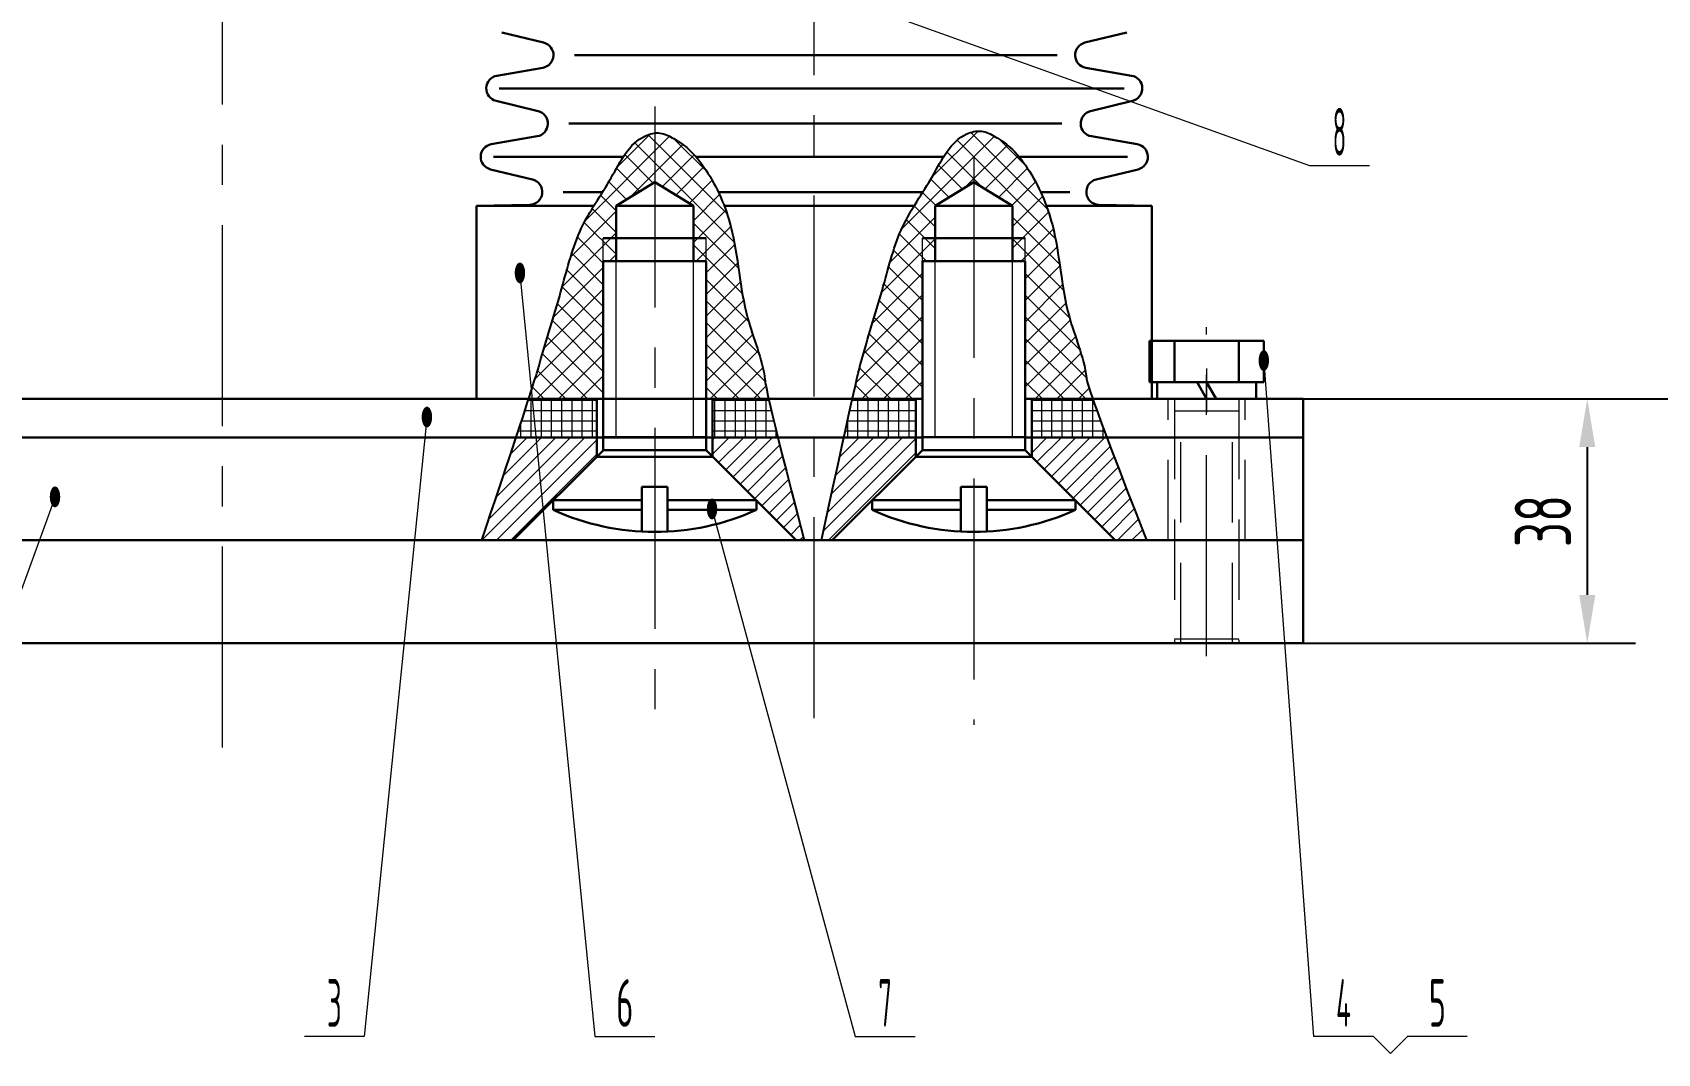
# Model space of a CAD drawing. Header units: millimetres. Extents: x -1381 to -331, y 0 to 742.
# Drawn here: x -1048.4 to -795.7, y 276.2 to 435 of the extents above; entities that cross this region are included whole.
import ezdxf
from ezdxf.enums import TextEntityAlignment as Align

# ---------------------------------------------------------------- set-up
doc = ezdxf.new("R2010")
doc.units = ezdxf.units.MM
doc.header["$LTSCALE"] = 25
doc.linetypes.add('F', pattern=[0.75, 0.5, -0.25])
doc.linetypes.add('G', pattern=[2, 1.25, -0.25, 0.25, -0.25])
doc.layers.get('0').update_dxf_attribs({"lineweight": 30})
doc.layers.get('Defpoints').update_dxf_attribs({"lineweight": 30})
for name, color, linetype, lineweight in [('01', 7, 'Continuous', 30), ('02', 1, 'Continuous', 13), ('04', 2, 'F', 13), ('05', 4, 'G', 13), ('08', 1, 'Continuous', 13), ('11', 3, 'Continuous', 13)]:
    doc.layers.add(name, color=color, linetype=linetype, lineweight=lineweight)
doc.layers.add('02C', color=3, linetype='Continuous')
doc.styles.get("Standard").update_dxf_attribs({"font": 'isocp', "width": 0.707, "bigfont": 'intecad.shx'})
doc.dimstyles.new('INTE', dxfattribs={"dimscale": 2.5, "dimtxt": 3.5, "dimasz": 3, "dimexe": 3, "dimexo": 0, "dimgap": 1, "dimtad": 1, "dimdec": 1, "dimdsep": 46, "dimtxsty": 'Standard', "dimcen": 0, "dimclrd": 1, "dimclre": 1, "dimclrt": 3, "dimaunit": 1, "dimadec": 0, "dimazin": 0, "dimtfac": 1, "dimtdec": 1, "dimtmove": 0, "dimatfit": 0, "dimfxl": 0, "dimarcsym": 0})
pattern_1 = [(45, (-2021.7706, -134.9214), (-1.683798, 1.683798), []), (135, (-2021.7706, -134.9214), (-1.683798, -1.683798), [])]
pattern_2 = [(90, (-2021.7706, -134.9214), (-1.5875, 3e-16), []), (180, (-2021.7706, -134.9214), (-3e-16, -1.5875), [])]
pattern_3 = [(45, (-2021.7706, -134.9214), (-1.122532, 1.122532), [])]

# ---------------------------------------------------------------- blocks, each defined once
blk = doc.blocks.new('*U2')
at = {"layer": '01'}
for p, q in [((-7.7, 2.6), (-7.7, 0)), ((0, 2.6), (-7.7, 2.6)), ((0, 0), (-1.5, 2.6)), ((0, 2.6), (1.5, 0)), ((0, 2.6), (7.7, 2.6)), ((7.7, 2.6), (7.7, 0)), ((-7.7, 0), (0, 0)), ((7.7, 0), (0, 0))]:
    blk.add_line(p, q, dxfattribs=at)
at = {"layer": '05'}
blk.add_line((0, 4.7), (0, -2.1), dxfattribs=at)
blk = doc.blocks.new('*D46')
at = {"layer": '08', "color": 1, "lineweight": -2}
for p, q in [((-881.83, 528.46), (-762.99, 528.46)), ((-770.49, 520.96), (-770.49, 385.56)), ((-850.83, 378.06), (-762.99, 378.06))]:
    blk.add_line(p, q, dxfattribs=at)
at = {"layer": '08', "color": 1}
for points in [[(-771.74, 520.96), (-769.24, 520.96), (-770.49, 528.46)], [(-771.74, 385.56), (-769.24, 385.56), (-770.49, 378.06)]]:
    blk.add_solid(points, dxfattribs=at)
at = {"layer": 'Defpoints', "color": 0}
for p in [(-881.83, 528.46), (-850.83, 378.06), (-770.49, 378.06)]:
    blk.add_point(p, dxfattribs=at)
at = {"layer": '08', "color": 3, "insert": (-777.36, 453.26), "char_height": 8.75, "attachment_point": 5, "rotation": 90}
blk.add_mtext('150.4', dxfattribs=at)
blk = doc.blocks.new('*D47')
at = {"layer": '08', "color": 1, "lineweight": -2}
for p, q in [((-839.97, 378.06), (-799.16, 378.06)), ((-806.66, 370.56), (-806.66, 347.56)), ((-850.83, 340.06), (-799.16, 340.06))]:
    blk.add_line(p, q, dxfattribs=at)
at = {"layer": '08', "color": 1}
for points in [[(-807.91, 370.56), (-805.41, 370.56), (-806.66, 378.06)], [(-807.91, 347.56), (-805.41, 347.56), (-806.66, 340.06)]]:
    blk.add_solid(points, dxfattribs=at)
at = {"layer": 'Defpoints', "color": 0}
for p in [(-839.97, 378.06), (-850.83, 340.06), (-806.66, 340.06)]:
    blk.add_point(p, dxfattribs=at)
at = {"layer": '08', "color": 3, "insert": (-813.54, 359.06), "char_height": 8.75, "attachment_point": 5, "rotation": 90}
blk.add_mtext('38', dxfattribs=at)

msp = doc.modelspace()

# ---------------------------------------------------------------- hatches: boundary and pattern name
at = {"layer": '02'}
h = msp.add_hatch(dxfattribs=at)
h.set_pattern_fill('ANSI37', color=256, scale=0.75, style=0)
h.set_pattern_definition(pattern_1)
edge = h.paths.add_edge_path()
edge.add_spline(control_points=[(-951.6317, 419.3955), (-952.1352, 419.3356), (-955.436, 418.3064), (-958.3452, 411.9212), (-963.6768, 404.7154), (-966.1258, 394.6199), (-968.5806, 387.0138), (-969.9089, 382.1481), (-971.2266, 378.0648)], knot_values=[4.62033626, 4.62033626, 4.62033626, 4.62033626, 6.12525552, 14.51809575, 23.67373698, 33.4462596, 44.93415516, 48.15354541, 48.15354541, 48.15354541, 48.15354541], degree=3, periodic=0)
edge.add_line((-971.2266, 378.0648), (-959.6317, 378.0648))
edge.add_line((-959.6317, 378.0648), (-959.6317, 399.4752))
edge.add_line((-959.6317, 399.4752), (-959.6317, 403.0648))
edge.add_line((-959.6317, 403.0648), (-957.6317, 403.0648))
edge.add_line((-957.6317, 403.0648), (-957.6317, 408.0648))
edge.add_line((-957.6317, 408.0648), (-951.6317, 411.7598))
edge.add_line((-951.6317, 411.7598), (-951.6317, 419.3955))
edge = h.paths.add_edge_path()
edge.add_spline(control_points=[(-933.9301, 378.0648), (-934.4147, 380.2041), (-934.7154, 383.9538), (-938.3793, 391.9105), (-938.6828, 403.4514), (-942.4619, 412.2736), (-945.9281, 416.7358), (-948.4863, 418.4926), (-950.311, 419.4446), (-951.3619, 419.4276), (-951.6317, 419.3955)], knot_values=[48.15354541, 48.15354541, 48.15354541, 48.15354541, 49.42331232, 59.41188736, 73.80145913, 83.47845264, 87.69906431, 90.48881833, 92.81775997, 93.62434238, 93.62434238, 93.62434238, 93.62434238], degree=3, periodic=0)
edge.add_line((-951.6317, 419.3955), (-951.6317, 411.7598))
edge.add_line((-951.6317, 411.7598), (-945.6317, 408.0648))
edge.add_line((-945.6317, 408.0648), (-945.6317, 403.0648))
edge.add_line((-945.6317, 403.0648), (-943.6317, 403.0648))
edge.add_line((-943.6317, 403.0648), (-943.6317, 399.4752))
edge.add_line((-943.6317, 399.4752), (-943.6317, 378.0648))
edge.add_line((-943.6317, 378.0648), (-933.9301, 378.0648))
h.paths.add_polyline_path([(-945.6317, 399.4752), (-943.6317, 399.4752), (-943.6317, 403.0648), (-945.6317, 403.0648)], flags=17)
h.paths.add_polyline_path([(-959.6317, 399.4752), (-957.6317, 399.4752), (-957.6317, 403.0648), (-959.6317, 403.0648)], flags=16)
h = msp.add_hatch(dxfattribs=at)
h.set_pattern_fill('ANSI37', color=256, scale=0.75, style=0)
h.set_pattern_definition(pattern_1)
edge = h.paths.add_edge_path()
edge.add_line((-910.0317, 399.4752), (-910.0317, 403.0648))
edge.add_line((-910.0317, 403.0648), (-908.0317, 403.0648))
edge.add_line((-908.0317, 403.0648), (-908.0317, 408.0648))
edge.add_line((-908.0317, 408.0648), (-902.0317, 411.7598))
edge.add_line((-902.0317, 411.7598), (-896.0317, 408.0648))
edge.add_line((-896.0317, 408.0648), (-896.0317, 403.0648))
edge.add_line((-896.0317, 403.0648), (-894.0317, 403.0648))
edge.add_line((-894.0317, 403.0648), (-894.0317, 399.4752))
edge.add_line((-894.0317, 399.4752), (-894.0317, 378.0648))
edge.add_line((-894.0317, 378.0648), (-883.5618, 378.0648))
edge.add_spline(control_points=[(-883.5618, 378.0648), (-884.4456, 380.5774), (-884.7566, 384.2855), (-888.4038, 392.2059), (-888.7074, 403.7469), (-892.4864, 412.5691), (-895.9526, 417.0312), (-898.5108, 418.788), (-900.799, 419.9819), (-905.3374, 418.8722), (-908.3698, 412.2167), (-913.7014, 405.0108), (-916.1503, 394.9153), (-918.5935, 387.3453), (-919.9125, 382.5201), (-920.9114, 378.0648)], knot_values=[4.73604858, 4.73604858, 4.73604858, 4.73604858, 5.88889067, 15.87746571, 30.26703748, 39.94403099, 44.16464266, 46.95439669, 49.28333832, 51.59483999, 59.98768022, 69.14332146, 78.91584408, 90.40373963, 93.50741756, 93.50741756, 93.50741756, 93.50741756], degree=3, periodic=0)
edge.add_line((-920.9114, 378.0648), (-910.0317, 378.0648))
edge.add_line((-910.0317, 378.0648), (-910.0317, 399.4752))
h.paths.add_polyline_path([(-896.0317, 399.4752), (-894.0317, 399.4752), (-894.0317, 403.0648), (-896.0317, 403.0648)], flags=17)
h.paths.add_polyline_path([(-910.0317, 399.4752), (-908.0317, 399.4752), (-908.0317, 403.0648), (-910.0317, 403.0648)], flags=16)
h = msp.add_hatch(dxfattribs=at)
h.set_pattern_fill('ANSI37', color=256, scale=0.5, angle=45, style=0)
h.set_pattern_definition(pattern_2)
edge = h.paths.add_edge_path()
edge.add_line((-942.6317, 378.0648), (-942.6317, 372.0648))
edge.add_line((-942.6317, 372.0648), (-932.4885, 372.0648))
edge.add_spline(control_points=[(-932.4885, 372.0648), (-933.194, 374.9124), (-933.6418, 376.7922), (-933.9301, 378.0648)], knot_values=[93.62434238, 93.62434238, 93.62434238, 93.62434238, 94.37962823, 94.37962823, 94.37962823, 94.37962823], degree=3, periodic=0)
edge.add_line((-933.9301, 378.0648), (-942.6317, 378.0648))
edge = h.paths.add_edge_path()
edge.add_line((-960.6317, 372.0648), (-960.6317, 378.0648))
edge.add_line((-960.6317, 378.0648), (-971.2266, 378.0648))
edge.add_spline(control_points=[(-971.2266, 378.0648), (-971.7191, 376.5386), (-972.355, 374.5909), (-973.1883, 372.0648)], knot_values=[3.41710989, 3.41710989, 3.41710989, 3.41710989, 4.62033626, 4.62033626, 4.62033626, 4.62033626], degree=3, periodic=0)
edge.add_line((-973.1883, 372.0648), (-960.6317, 372.0648))
h = msp.add_hatch(dxfattribs=at)
h.set_pattern_fill('ANSI37', color=256, scale=0.5, angle=45, style=0)
h.set_pattern_definition(pattern_2)
edge = h.paths.add_edge_path()
edge.add_line((-911.0317, 372.0648), (-911.0317, 378.0648))
edge.add_line((-911.0317, 378.0648), (-920.9114, 378.0648))
edge.add_spline(control_points=[(-920.9114, 378.0648), (-921.2571, 376.5227), (-921.6889, 374.5699), (-922.2367, 372.0648)], knot_values=[3.66184501, 3.66184501, 3.66184501, 3.66184501, 4.73604858, 4.73604858, 4.73604858, 4.73604858], degree=3, periodic=0)
edge.add_line((-922.2367, 372.0648), (-911.0317, 372.0648))
edge = h.paths.add_edge_path()
edge.add_line((-893.0317, 372.0648), (-881.3501, 372.0648))
edge.add_spline(control_points=[(-881.3501, 372.0648), (-882.4034, 374.8513), (-883.0993, 376.7496), (-883.5618, 378.0648)], knot_values=[93.50741756, 93.50741756, 93.50741756, 93.50741756, 94.11081956, 94.11081956, 94.11081956, 94.11081956], degree=3, periodic=0)
edge.add_line((-883.5618, 378.0648), (-893.0317, 378.0648))
edge.add_line((-893.0317, 378.0648), (-893.0317, 372.0648))
at = {"layer": '02', "linetype": 'Continuous'}
h = msp.add_hatch(dxfattribs=at)
h.set_pattern_fill('ANSI31', color=1, scale=0.5, style=0)
h.set_pattern_definition(pattern_3)
edge = h.paths.add_edge_path()
edge.add_line((-960.6317, 369.0648), (-960.6317, 372.0648))
edge.add_line((-960.6317, 372.0648), (-973.1883, 372.0648))
edge.add_spline(control_points=[(-973.1883, 372.0648), (-974.4502, 368.2394), (-976.1649, 363.0876), (-978.5197, 356.0648)], knot_values=[1.59505206, 1.59505206, 1.59505206, 1.59505206, 3.41710989, 3.41710989, 3.41710989, 3.41710989], degree=3, periodic=0)
edge.add_line((-978.5197, 356.0648), (-973.6317, 356.0648))
edge.add_line((-973.6317, 356.0648), (-967.4317, 362.2648))
edge.add_line((-967.4317, 362.2648), (-967.4317, 362.2827))
edge.add_line((-967.4317, 362.2827), (-967.4138, 362.2827))
edge.add_line((-967.4138, 362.2827), (-960.6317, 369.0648))
edge = h.paths.add_edge_path()
edge.add_line((-935.8497, 362.2827), (-935.8317, 362.2827))
edge.add_line((-935.8317, 362.2827), (-935.8317, 362.2648))
edge.add_line((-935.8317, 362.2648), (-929.6317, 356.0648))
edge.add_line((-929.6317, 356.0648), (-928.4211, 356.0648))
edge.add_spline(control_points=[(-928.4211, 356.0648), (-930.3122, 363.3961), (-931.6032, 368.4921), (-932.4885, 372.0648)], knot_values=[94.37962823, 94.37962823, 94.37962823, 94.37962823, 95.32720068, 95.32720068, 95.32720068, 95.32720068], degree=3, periodic=0)
edge.add_line((-932.4885, 372.0648), (-942.6317, 372.0648))
edge.add_line((-942.6317, 372.0648), (-942.6317, 369.0648))
edge.add_line((-942.6317, 369.0648), (-935.8497, 362.2827))
h = msp.add_hatch(dxfattribs=at)
h.set_pattern_fill('ANSI31', color=1, scale=0.5, style=0)
h.set_pattern_definition(pattern_3)
edge = h.paths.add_edge_path()
edge.add_spline(control_points=[(-922.2367, 372.0648), (-923.0795, 368.2107), (-924.1971, 363.0493), (-925.6989, 356.0648)], knot_values=[2.00924837, 2.00924837, 2.00924837, 2.00924837, 3.66184501, 3.66184501, 3.66184501, 3.66184501], degree=3, periodic=0)
edge.add_line((-925.6989, 356.0648), (-924.0317, 356.0648))
edge.add_line((-924.0317, 356.0648), (-917.8317, 362.2648))
edge.add_line((-917.8317, 362.2648), (-917.8317, 362.2827))
edge.add_line((-917.8317, 362.2827), (-917.8138, 362.2827))
edge.add_line((-917.8138, 362.2827), (-911.0317, 369.0648))
edge.add_line((-911.0317, 369.0648), (-911.0317, 372.0648))
edge.add_line((-911.0317, 372.0648), (-922.2367, 372.0648))
edge = h.paths.add_edge_path()
edge.add_line((-893.0317, 372.0648), (-893.0317, 369.0648))
edge.add_line((-893.0317, 369.0648), (-886.2497, 362.2827))
edge.add_line((-886.2497, 362.2827), (-886.2317, 362.2827))
edge.add_line((-886.2317, 362.2827), (-886.2317, 362.2648))
edge.add_line((-886.2317, 362.2648), (-880.0317, 356.0648))
edge.add_line((-880.0317, 356.0648), (-875.1734, 356.0648))
edge.add_spline(control_points=[(-875.1734, 356.0648), (-878.0148, 363.3377), (-879.9833, 368.4489), (-881.3501, 372.0648)], knot_values=[94.11081956, 94.11081956, 94.11081956, 94.11081956, 94.89381152, 94.89381152, 94.89381152, 94.89381152], degree=3, periodic=0)
edge.add_line((-881.3501, 372.0648), (-893.0317, 372.0648))

# ---------------------------------------------------------------- linework, layer by layer
for p, q in [((-968.9094, 433.4678), (-975.4244, 435.0492)), ((-884.7568, 433.4678), (-878.2418, 435.0492)), ((-976.1675, 428.3188), (-969.0398, 429.5536)), ((-964.1169, 431.5242), (-889.0572, 431.5242)), ((-877.4987, 428.3188), (-884.6264, 429.5536)), ((-975.8261, 426.3481), (-878.6767, 426.3481)), ((-969.7829, 422.8231), (-976.2979, 424.4045)), ((-883.8833, 422.8231), (-877.3683, 424.4045)), ((-964.9903, 420.8795), (-888.3676, 420.8795)), ((-977.041, 417.6741), (-969.9133, 418.9089)), ((-876.6252, 417.6741), (-883.7529, 418.9089)), ((-976.6996, 415.7034), (-956.5204, 415.7034)), ((-945.2041, 415.7034), (-906.7333, 415.7034)), ((-894.9799, 415.7034), (-878.1557, 415.7034)), ((-970.6564, 412.1784), (-977.1714, 413.7599)), ((-883.0099, 412.1784), (-876.4949, 413.7599)), ((-965.8638, 410.2349), (-959.749, 410.2349)), ((-941.7559, 410.2349), (-909.9594, 410.2349)), ((-891.6423, 410.2349), (-887.0919, 410.2349)), ((-979.3331, 408.0648), (-971.0868, 408.2353)), ((-979.3331, 408.0648), (-961.1118, 408.0648)), ((-979.3331, 378.0648), (-979.3331, 408.0648)), ((-940.8307, 408.0648), (-911.3178, 408.0648)), ((-890.7446, 408.0648), (-874.3331, 408.0648)), ((-874.3331, 408.0648), (-882.5794, 408.2353)), ((-874.3331, 378.0648), (-874.3331, 408.0648)), ((-910.0317, 378.0648), (-979.3331, 378.0648)), ((-874.3331, 378.0648), (-894.0317, 378.0648))]:
    msp.add_line(p, q)
for centre, start, end in [((-969.3812, 431.5242), 279.828385, 76.355915), ((-884.285, 431.5242), 103.644085, 260.171615), ((-975.8261, 426.3481), 99.828385, 256.355915), ((-877.8401, 426.3481), 283.644085, 80.171615), ((-970.2547, 420.8795), 279.828385, 76.355915), ((-883.4115, 420.8795), 103.644085, 260.171615), ((-976.6996, 415.7034), 99.828385, 256.355915), ((-876.9666, 415.7034), 283.644085, 80.171615), ((-971.1282, 410.2349), 271.184756, 76.355915), ((-882.5381, 410.2349), 103.644085, 268.815244)]:
    msp.add_arc(centre, 2, start, end)
at = {"layer": '01'}
for p, q in [((-957.6317, 408.0648), (-951.6317, 411.7598)), ((-945.6317, 408.0648), (-951.6317, 411.7598)), ((-908.0317, 408.0648), (-902.0317, 411.7598)), ((-896.0317, 408.0648), (-902.0317, 411.7598)), ((-957.6317, 399.4752), (-957.6317, 408.0648)), ((-945.6317, 408.0648), (-957.6317, 408.0648)), ((-945.6317, 399.4752), (-945.6317, 408.0648)), ((-896.0317, 408.0648), (-908.0317, 408.0648)), ((-908.0317, 399.4752), (-908.0317, 408.0648)), ((-896.0317, 399.4752), (-896.0317, 408.0648)), ((-943.6317, 403.0648), (-959.6317, 403.0648)), ((-894.0317, 403.0648), (-910.0317, 403.0648)), ((-943.6317, 399.4752), (-959.6317, 399.4752)), ((-943.6317, 370.0827), (-943.6317, 399.4752)), ((-894.0317, 399.4752), (-910.0317, 399.4752)), ((-894.0317, 370.0827), (-894.0317, 399.4752)), ((-874.7167, 387.0648), (-874.7167, 380.6648)), ((-874.7167, 387.0648), (-856.9467, 387.0648)), ((-870.8317, 380.6648), (-870.8317, 387.0648)), ((-860.8317, 380.6648), (-860.8317, 387.0648)), ((-856.9467, 387.0648), (-856.9467, 380.6648)), ((-856.9467, 380.6648), (-874.7167, 380.6648)), ((-959.6317, 372.0827), (-943.6317, 372.0827)), ((-910.0317, 372.0827), (-894.0317, 372.0827)), ((-959.6317, 370.0827), (-943.6317, 370.0827)), ((-910.0317, 370.0827), (-894.0317, 370.0827)), ((-953.6317, 357.4157), (-953.6317, 364.3827)), ((-953.6317, 364.3827), (-949.6317, 364.3827)), ((-949.6317, 357.4157), (-949.6317, 364.3827)), ((-904.0317, 357.4157), (-904.0317, 364.3827)), ((-900.0317, 364.3827), (-904.0317, 364.3827)), ((-900.0317, 357.4157), (-900.0317, 364.3827)), ((-967.4317, 362.2827), (-953.6317, 362.2827)), ((-967.4317, 360.7827), (-967.4317, 362.2827)), ((-935.8317, 362.2827), (-949.6317, 362.2827)), ((-935.8317, 360.7827), (-935.8317, 362.2827)), ((-917.8317, 362.2827), (-904.0317, 362.2827)), ((-917.8317, 360.7827), (-917.8317, 362.2827)), ((-886.2317, 362.2827), (-900.0317, 362.2827)), ((-886.2317, 360.7827), (-886.2317, 362.2827)), ((-953.6317, 360.7827), (-967.4317, 360.7827)), ((-949.6317, 360.7827), (-935.8317, 360.7827)), ((-904.0317, 360.7827), (-917.8317, 360.7827)), ((-900.0317, 360.7827), (-886.2317, 360.7827))]:
    msp.add_line(p, q, dxfattribs=at)
at = {"layer": '01', "color": 7, "linetype": 'Continuous'}
for p, q in [((-959.6317, 370.0827), (-959.6317, 399.4752)), ((-910.0317, 370.0827), (-910.0317, 399.4752)), ((-1186.8317, 378.0648), (-910.0317, 378.0648)), ((-960.6317, 369.0648), (-960.6317, 378.0648)), ((-942.6317, 369.0648), (-942.6317, 378.0648)), ((-911.0317, 369.0648), (-911.0317, 378.0648)), ((-894.0317, 378.0648), (-850.8317, 378.0648)), ((-893.0317, 369.0648), (-893.0317, 378.0648)), ((-850.8317, 378.0648), (-850.8317, 340.0648)), ((-1186.8317, 372.0648), (-910.0317, 372.0648)), ((-894.0317, 372.0648), (-850.8317, 372.0648)), ((-959.6138, 370.0827), (-973.6317, 356.0648)), ((-960.6317, 369.0648), (-942.6317, 369.0648)), ((-943.6497, 370.0827), (-929.6317, 356.0648)), ((-910.0138, 370.0827), (-924.0317, 356.0648)), ((-911.0317, 369.0648), (-893.0317, 369.0648)), ((-894.0497, 370.0827), (-880.0317, 356.0648)), ((-850.8317, 356.0648), (-1186.8317, 356.0648)), ((-850.8317, 340.0648), (-1186.8317, 340.0648))]:
    msp.add_line(p, q, dxfattribs=at)
at = {"layer": '01'}
for centre in [(-951.6317, 395.5762), (-902.0317, 395.5762)]:
    msp.add_arc(centre, 38.2129, 245.576794, 294.423206, dxfattribs=at)
at = {"layer": '02'}
for p, q in [((-996.8586, 467.1504), (-849.835, 414.3803)), ((-849.835, 414.3803), (-840.535, 414.3803)), ((-959.6317, 399.4752), (-959.6317, 403.0648)), ((-943.6317, 399.4752), (-943.6317, 403.0648)), ((-910.0317, 399.4752), (-910.0317, 403.0648)), ((-894.0317, 399.4752), (-894.0317, 403.0648)), ((-957.6317, 372.0827), (-957.6317, 399.4752)), ((-945.6317, 372.0827), (-945.6317, 399.4752)), ((-908.0317, 372.0827), (-908.0317, 399.4752)), ((-896.0317, 372.0827), (-896.0317, 399.4752)), ((-972.5917, 397.4953), (-960.9408, 278.8923)), ((-856.9467, 383.8648), (-849.2101, 278.8923)), ((-987.055, 375.0776), (-996.7955, 278.8923)), ((-1044.8758, 362.664), (-1075.5184, 278.8923)), ((-942.7317, 360.7827), (-920.4632, 278.8923)), ((-996.7955, 278.8923), (-1006.0955, 278.8923)), ((-960.9408, 278.8923), (-951.6408, 278.8923)), ((-920.4632, 278.8923), (-911.1632, 278.8923)), ((-839.9101, 278.8923), (-849.2101, 278.8923)), ((-837.2584, 276.2407), (-839.9101, 278.8923)), ((-834.6068, 278.8923), (-837.2584, 276.2407)), ((-825.3068, 278.8923), (-834.6068, 278.8923))]:
    msp.add_line(p, q, dxfattribs=at)
at = {"layer": '02C'}
for points, knots in [([(-978.5197, 356.0648), (-970.4492, 380.1338), (-968.8839, 386.0739), (-966.1258, 394.6199), (-963.6768, 404.7154), (-958.3452, 411.9212), (-955.3128, 418.5767), (-950.7744, 419.6864), (-948.4863, 418.4926), (-945.9281, 416.7358), (-942.4619, 412.2736), (-938.6828, 403.4514), (-938.3793, 391.9105), (-934.4721, 383.4255), (-934.3537, 379.0639), (-928.4211, 356.0648)], [1.59505206, 1.59505206, 1.59505206, 1.59505206, 7.83972651, 19.32762207, 29.10014469, 38.25578592, 46.64862616, 48.96012782, 51.28906946, 54.07882348, 58.29943515, 67.97642866, 82.36600043, 92.35457547, 95.32720068, 95.32720068, 95.32720068, 95.32720068]), ([(-925.6989, 356.0648), (-920.4005, 380.7065), (-918.867, 386.498), (-916.1503, 394.9153), (-913.7014, 405.0108), (-908.3698, 412.2167), (-905.3374, 418.8722), (-900.799, 419.9819), (-898.5108, 418.788), (-895.9526, 417.0312), (-892.4864, 412.5691), (-888.7074, 403.7469), (-888.4038, 392.2059), (-884.5586, 383.8554), (-884.3881, 379.6507), (-875.1734, 356.0648)], [2.00924837, 2.00924837, 2.00924837, 2.00924837, 7.83972651, 19.32762207, 29.10014469, 38.25578592, 46.64862616, 48.96012782, 51.28906946, 54.07882348, 58.29943515, 67.97642866, 82.36600043, 92.35457547, 94.89381152, 94.89381152, 94.89381152, 94.89381152])]:
    msp.add_open_spline(points, degree=3, knots=knots, dxfattribs=at)
at = {"layer": '04', "color": 2, "linetype": 'F'}
for p, q in [((-871.8317, 356.0648), (-871.8317, 378.0648)), ((-870.8317, 378.0648), (-870.8317, 340.0648)), ((-860.8317, 378.0648), (-860.8317, 340.0648)), ((-859.8317, 356.0648), (-859.8317, 378.0648)), ((-860.8317, 376.1648), (-870.8317, 376.1648)), ((-869.8317, 340.0648), (-869.8317, 376.1648)), ((-861.8317, 340.0648), (-861.8317, 376.1648)), ((-860.8317, 340.6648), (-870.8317, 340.6648))]:
    msp.add_line(p, q, dxfattribs=at)
at = {"layer": '05'}
msp.add_line((-1018.8331, 323.8308), (-1018.8331, 602.0648), dxfattribs=at)
at = {"layer": '05', "color": 142, "linetype": 'G'}
for p, q in [((-926.8317, 328.4191), (-926.8317, 558.6353)), ((-951.6317, 423.5434), (-951.6317, 327.3682)), ((-902.0317, 415.6711), (-902.0317, 327.3682)), ((-865.8317, 338.0538), (-865.8317, 389.1919))]:
    msp.add_line(p, q, dxfattribs=at)

# ---------------------------------------------------------------- block references
at = {"layer": '01'}
msp.add_blockref('*U2', (-865.8317, 378.0648), dxfattribs=at)

# ---------------------------------------------------------------- texts
at = {"layer": '02', "width": 0.605172}
for p, p2 in [((-973.4917, 395.9953), (-971.6917, 395.9953)), ((-857.8467, 382.3648), (-856.0467, 382.3648)), ((-987.955, 373.5776), (-986.155, 373.5776)), ((-1045.7758, 361.164), (-1043.9758, 361.164)), ((-943.6317, 359.2827), (-941.8317, 359.2827))]:
    msp.add_text('\\M+5A1F1', height=3, dxfattribs=at).set_placement(p, p2, align=Align.FIT)
at = {"layer": '11'}
for s, width, p, p2 in [('8', 0.514182, (-846.2348, 415.8803), (-844.1351, 415.8803)), ('3', 0.527686, (-1002.6041, 280.3923), (-1000.287, 280.3923)), ('6', 0.600695, (-957.6279, 280.3923), (-954.9537, 280.3923)), ('7', 0.514182, (-916.863, 280.3923), (-914.7634, 280.3923)), ('4', 0.480131, (-845.7186, 280.3923), (-843.4015, 280.3923)), ('5', 0.597713, (-831.2691, 280.3923), (-828.6445, 280.3923))]:
    msp.add_text(s, height=7.4246, dxfattribs=dict(at, width=width)).set_placement(p, p2, align=Align.FIT)

# ---------------------------------------------------------------- dimensions: what is measured, and where the dimension line sits
at = {"layer": '08'}
for base, p1, p2, picture, middle in [((-770.4893, 378.0648), (-881.8331, 528.4648), (-850.8317, 378.0648), '*D46', (-777.3643, 453.2648)), ((-806.6604, 340.0648), (-839.9728, 378.0648), (-850.8317, 340.0648), '*D47', (-813.5354, 359.0648))]:
    dim = msp.add_linear_dim(base=base, p1=p1, p2=p2, angle=90, dimstyle='INTE', dxfattribs=at)
    dim.commit()
    dim.dimension.update_dxf_attribs({"geometry": picture, "text_midpoint": middle})

doc.saveas('drawing.dxf')
